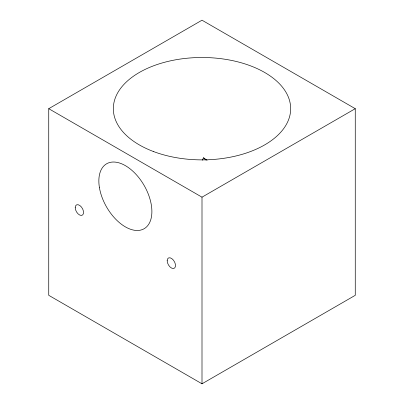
<?xml version="1.0" encoding="UTF-8"?>
<svg xmlns="http://www.w3.org/2000/svg" width="404" height="404" viewBox="0 0 404 404"><rect width="100%" height="100%" fill="white"/><g stroke="black" fill="none" stroke-linecap="round" stroke-linejoin="round"><path stroke-width="0.61" d="M207.055 160.317L203.56 157.792L202.232 160.221M48.738 108.686L202 20.2L355.262 108.686L355.262 295.314L202 383.8L48.738 295.314L48.738 108.686L202 197.172L355.262 108.686M203.56 157.792L205.808 159.959M202 197.172L202 383.8M153.707 151.621A88.668 51.192 0 0 0 290.547 111.368A88.668 51.192 0 0 0 161.746 63.075A88.668 51.192 0 0 0 153.707 151.621M99.419 187.567A37.501 21.654 60 0 0 143.072 229.27A37.501 21.654 60 0 0 133.618 171.912A37.501 21.654 60 0 0 99.419 187.567M75.21 207.631A5.914 3.414 60 0 0 81.477 215.433A5.914 3.414 60 0 0 81.477 207.07A5.914 3.414 60 0 0 75.21 207.631M167.165 260.721A5.914 3.414 60 0 0 173.437 268.524A5.914 3.414 60 0 0 173.437 260.161A5.914 3.414 60 0 0 167.165 260.721"/></g></svg>
